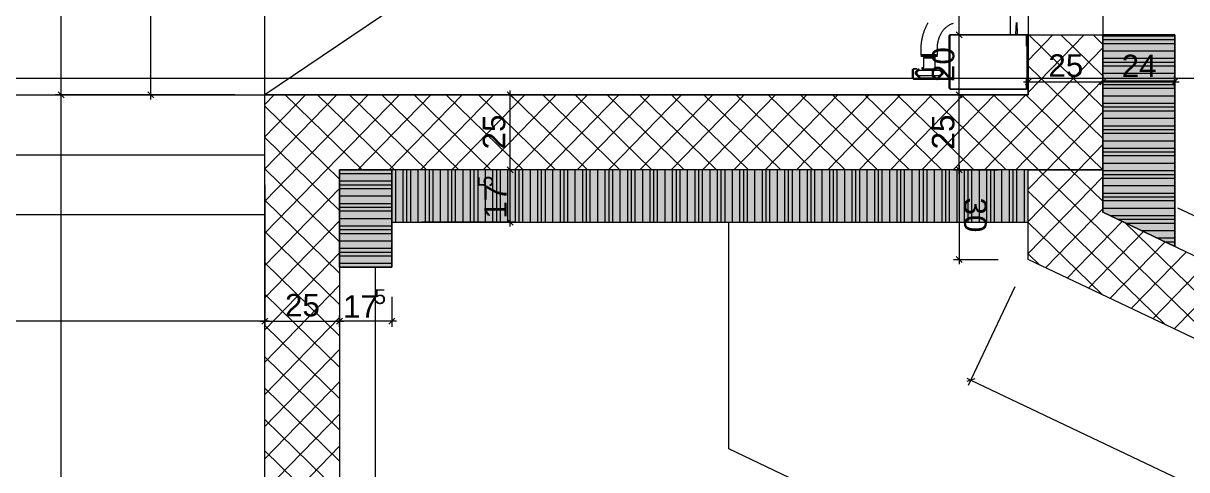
# Model space of a CAD drawing. Extents: x 0 to 1189, y 0 to 841.
# Drawn here: x 793.7 to 871.4, y 356.1 to 385.9 of the extents above; entities that cross this region are included whole.
import ezdxf
from ezdxf.lldxf.tags import DXFTag

# ---------------------------------------------------------------- set-up
doc = ezdxf.new("R2010")
doc.units = 0
doc.layers.get('0').update_dxf_attribs({"lineweight": 35})
for name, color, linetype, lineweight in [('152.0 Kanalisation', 7, 'Continuous', 25), ('211.5 Stahlbeton Kontur', 7, 'Continuous', 25), ('211.5 Stahlbeton Schraffur', 7, 'Continuous', 25), ('221.6 Garagentor', 7, 'Continuous', 25), ('225.2 Dämmung Aussen', 7, 'Continuous', 25), ('Bemassung', 7, 'Continuous', 25), ('Gebäude Kontur', 7, 'Continuous', 25), ('Hilfskörper', 7, 'Continuous', 25)]:
    doc.layers.add(name, color=color, linetype=linetype, lineweight=lineweight)
doc.styles.get("Standard").update_dxf_attribs({"font": 'arial.ttf'})
tags = doc.linetypes.add('DASHED2', pattern=[9.525, 6.35, -3.175]).pattern_tags.tags
tags[6:7] = [DXFTag(74, 4), DXFTag(75, 0), DXFTag(340, '0'), DXFTag(46, 1.0), DXFTag(50, 0.0), DXFTag(44, 0.0), DXFTag(45, 0.0)]
tags[4:5] = [DXFTag(74, 4), DXFTag(75, 0), DXFTag(340, '0'), DXFTag(46, 1.0), DXFTag(50, 0.0), DXFTag(44, 0.0), DXFTag(45, 0.0)]
tags = doc.linetypes.add('Strichlin_lang', pattern=[0.5, 0.3, -0.2]).pattern_tags.tags
tags[6:7] = [DXFTag(74, 4), DXFTag(75, 0), DXFTag(340, '0'), DXFTag(46, 1.0), DXFTag(50, 0.0), DXFTag(44, 0.0), DXFTag(45, 0.0)]
tags[4:5] = [DXFTag(74, 4), DXFTag(75, 0), DXFTag(340, '0'), DXFTag(46, 1.0), DXFTag(50, 0.0), DXFTag(44, 0.0), DXFTag(45, 0.0)]
tags = doc.linetypes.add('Wipeout_Contour', pattern=[1, 0, -1]).pattern_tags.tags
tags[6:7] = [DXFTag(74, 4), DXFTag(75, 0), DXFTag(340, '0'), DXFTag(46, 1.0), DXFTag(50, 0.0), DXFTag(44, 0.0), DXFTag(45, 0.0)]
tags[4:5] = [DXFTag(74, 4), DXFTag(75, 0), DXFTag(340, '0'), DXFTag(46, 1.0), DXFTag(50, 0.0), DXFTag(44, 0.0), DXFTag(45, 0.0)]

# ---------------------------------------------------------------- blocks, each defined once
blk = doc.blocks.new('Referenz-A0SO6TOG06', base_point=(4.401, 96.704))
at = {"layer": '152.0 Kanalisation', "color": 0, "lineweight": 13}
blk.add_line((865.837, 445.12), (865.835, 385.12), dxfattribs=at)
at = {"layer": '211.5 Stahlbeton Kontur', "color": 0, "lineweight": 18}
for p, q in [((860.835, 381.122), (860.835, 385.121)), ((860.835, 385.121), (865.835, 385.121)), ((865.835, 385.121), (865.835, 376.121)), ((809.831, 297), (809.834, 381.122)), ((809.834, 381.122), (860.835, 381.122)), ((865.834, 376.12), (865.834, 381.12)), ((814.834, 376.121), (814.831, 297)), ((865.835, 376.121), (814.834, 376.121)), ((860.834, 376.119), (865.834, 376.12)), ((860.834, 376.119), (860.834, 376.12)), ((860.834, 376.12), (860.834, 376.119)), ((860.834, 372.62), (860.834, 376.119)), ((865.834, 376.12), (865.834, 376.119)), ((865.834, 376.119), (865.834, 373.28)), ((865.834, 373.28), (967.586, 324.967)), ((860.834, 370.119), (860.834, 372.62)), ((888.825, 356.829), (860.834, 370.119))]:
    blk.add_line(p, q, dxfattribs=at)
at = {"layer": '211.5 Stahlbeton Schraffur', "color": 0, "lineweight": 13}
for p, q in [((860.835, 383.422), (862.487, 385.121)), ((860.835, 381.271), (864.58, 385.121)), ((865.835, 380.291), (860.871, 385.121)), ((865.835, 382.384), (863.022, 385.121)), ((865.835, 384.477), (865.173, 385.121)), ((857.917, 376.121), (865.835, 384.259)), ((865.835, 378.198), (860.835, 383.063)), ((860.01, 376.121), (865.835, 382.108)), ((809.834, 380.477), (810.461, 381.122)), ((809.834, 378.326), (812.554, 381.122)), ((809.834, 376.175), (814.647, 381.122)), ((809.834, 374.024), (816.74, 381.122)), ((809.834, 371.873), (818.832, 381.122)), ((816.345, 376.121), (811.206, 381.122)), ((818.496, 376.121), (813.357, 381.122)), ((820.647, 376.121), (815.508, 381.122)), ((816.06, 376.121), (820.925, 381.122)), ((822.798, 376.121), (817.659, 381.122)), ((818.153, 376.121), (823.018, 381.122)), ((824.949, 376.121), (819.81, 381.122)), ((820.246, 376.121), (825.111, 381.122)), ((827.1, 376.121), (821.961, 381.122)), ((822.339, 376.121), (827.204, 381.122)), ((829.251, 376.121), (824.112, 381.122)), ((824.432, 376.121), (829.297, 381.122)), ((831.402, 376.121), (826.263, 381.122)), ((826.524, 376.121), (831.389, 381.122)), ((833.553, 376.121), (828.414, 381.122)), ((828.617, 376.121), (833.482, 381.122)), ((835.704, 376.121), (830.565, 381.122)), ((830.71, 376.121), (835.575, 381.122)), ((837.855, 376.121), (832.716, 381.122)), ((832.803, 376.121), (837.668, 381.122)), ((840.006, 376.121), (834.867, 381.122)), ((834.896, 376.121), (839.761, 381.122)), ((836.989, 376.121), (841.853, 381.122)), ((842.157, 376.121), (837.018, 381.122)), ((839.081, 376.121), (843.946, 381.122)), ((844.308, 376.121), (839.169, 381.122)), ((841.174, 376.121), (846.039, 381.122)), ((846.459, 376.121), (841.32, 381.122)), ((843.267, 376.121), (848.132, 381.122)), ((848.61, 376.121), (843.471, 381.122)), ((845.36, 376.121), (850.225, 381.122)), ((850.761, 376.121), (845.622, 381.122)), ((847.453, 376.121), (852.318, 381.122)), ((852.912, 376.121), (847.773, 381.122)), ((849.546, 376.121), (854.41, 381.122)), ((855.063, 376.121), (849.924, 381.122)), ((851.638, 376.121), (856.503, 381.122)), ((857.214, 376.121), (852.075, 381.122)), ((853.731, 376.121), (858.596, 381.122)), ((859.365, 376.121), (854.226, 381.122)), ((855.824, 376.121), (860.689, 381.122)), ((861.516, 376.121), (856.377, 381.122)), ((863.667, 376.121), (858.528, 381.122)), ((865.818, 376.121), (860.679, 381.122)), ((814.834, 375.499), (809.834, 380.364)), ((862.103, 376.121), (865.835, 379.957)), ((814.834, 373.406), (809.834, 378.271)), ((864.195, 376.121), (865.835, 377.806)), ((814.834, 371.314), (809.834, 376.178)), ((860.834, 372.666), (864.194, 376.12)), ((860.834, 374.818), (862.101, 376.119)), ((860.834, 370.516), (865.834, 375.655)), ((874.216, 363.766), (861.518, 376.119)), ((865.834, 374.013), (863.669, 376.12)), ((865.834, 376.106), (865.82, 376.12)), ((809.834, 369.722), (814.834, 374.861)), ((870.014, 365.76), (860.834, 374.692)), ((814.834, 369.221), (809.834, 374.085)), ((862.002, 369.565), (865.834, 373.504)), ((809.834, 367.571), (814.834, 372.71)), ((865.813, 367.755), (860.834, 372.6)), ((863.433, 368.885), (867.117, 372.671)), ((878.417, 361.771), (867.306, 372.582)), ((814.834, 367.128), (809.834, 371.993)), ((864.865, 368.206), (868.549, 371.991)), ((866.296, 367.526), (869.98, 371.312)), ((809.834, 365.42), (814.834, 370.559)), ((861.612, 369.75), (860.834, 370.507)), ((867.728, 366.846), (871.412, 370.632)), ((814.834, 365.035), (809.834, 369.9)), ((869.159, 366.166), (872.843, 369.952)), ((870.591, 365.487), (874.275, 369.273)), ((809.833, 363.268), (814.834, 368.408)), ((814.833, 362.942), (809.834, 367.807)), ((809.833, 361.117), (814.834, 366.257)), ((814.833, 360.85), (809.834, 365.714)), ((809.833, 358.966), (814.834, 364.105)), ((814.833, 358.757), (809.834, 363.622)), ((809.833, 356.815), (814.833, 361.954)), ((814.833, 356.664), (809.833, 361.529)), ((809.833, 354.664), (814.833, 359.803)), ((814.833, 354.571), (809.833, 359.436)), ((809.833, 352.513), (814.833, 357.652)), ((814.833, 352.479), (809.833, 357.343))]:
    blk.add_line(p, q, dxfattribs=at)
at = {"layer": '221.6 Garagentor', "color": 0, "lineweight": 13}
for p, q in [((859.639, 445.149), (859.639, 385.149)), ((853.953, 385.559), (853.932, 385.51)), ((853.974, 385.607), (853.953, 385.559)), ((853.997, 385.654), (853.974, 385.607)), ((854.019, 385.7), (853.997, 385.654)), ((854.043, 385.746), (854.019, 385.7)), ((854.067, 385.791), (854.043, 385.746)), ((854.092, 385.835), (854.067, 385.791)), ((854.118, 385.878), (854.092, 385.835)), ((854.145, 385.921), (854.118, 385.878)), ((855.221, 385.51), (855.255, 385.545)), ((855.255, 385.545), (855.29, 385.579)), ((855.29, 385.579), (855.326, 385.612)), ((855.326, 385.612), (855.364, 385.644)), ((855.364, 385.644), (855.402, 385.675)), ((855.402, 385.675), (855.442, 385.704)), ((855.442, 385.704), (855.483, 385.733)), ((855.483, 385.733), (855.525, 385.76)), ((855.525, 385.76), (855.569, 385.785)), ((855.569, 385.785), (855.614, 385.81)), ((855.614, 385.81), (855.66, 385.833)), ((855.66, 385.833), (855.707, 385.856)), ((855.707, 385.856), (855.755, 385.877)), ((855.755, 385.877), (855.804, 385.896)), ((855.804, 385.896), (855.855, 385.915)), ((860.028, 385.961), (860.001, 385.175)), ((860.131, 385.175), (860.105, 385.961)), ((853.717, 384.755), (853.707, 384.696)), ((853.728, 384.814), (853.717, 384.755)), ((853.739, 384.872), (853.728, 384.814)), ((853.751, 384.929), (853.739, 384.872)), ((853.764, 384.985), (853.751, 384.929)), ((853.777, 385.041), (853.764, 384.985)), ((853.792, 385.096), (853.777, 385.041)), ((853.807, 385.151), (853.792, 385.096)), ((853.823, 385.204), (853.807, 385.151)), ((853.839, 385.257), (853.823, 385.204)), ((853.856, 385.309), (853.839, 385.257)), ((853.874, 385.36), (853.856, 385.309)), ((853.893, 385.411), (853.874, 385.36)), ((853.912, 385.461), (853.893, 385.411)), ((853.932, 385.51), (853.912, 385.461)), ((854.831, 384.722), (854.844, 384.778)), ((854.844, 384.778), (854.859, 384.833)), ((854.859, 384.833), (854.874, 384.886)), ((854.874, 384.886), (854.891, 384.939)), ((854.891, 384.939), (854.909, 384.99)), ((854.909, 384.99), (854.929, 385.04)), ((854.929, 385.04), (854.949, 385.089)), ((854.949, 385.089), (854.971, 385.136)), ((854.971, 385.136), (854.994, 385.182)), ((854.994, 385.182), (855.018, 385.228)), ((855.018, 385.228), (855.044, 385.271)), ((855.044, 385.271), (855.07, 385.314)), ((855.07, 385.314), (855.098, 385.356)), ((855.098, 385.356), (855.127, 385.396)), ((855.127, 385.396), (855.157, 385.435)), ((855.157, 385.435), (855.189, 385.473)), ((855.189, 385.473), (855.221, 385.51)), ((855.559, 385.086), (855.622, 385.149)), ((855.559, 382.283), (855.559, 385.086)), ((855.638, 385.109), (855.599, 385.07)), ((855.599, 385.07), (855.599, 382.266)), ((855.622, 385.149), (860.712, 385.149)), ((860.695, 385.109), (855.638, 385.109)), ((859.639, 385.149), (860.839, 385.149)), ((860.001, 385.175), (860.131, 385.175)), ((860.734, 385.07), (860.695, 385.109)), ((860.712, 385.149), (860.774, 385.086)), ((860.734, 384.363), (860.734, 385.07)), ((860.774, 381.48), (860.774, 385.149)), ((860.774, 385.149), (860.839, 385.149)), ((860.774, 385.086), (860.774, 384.363)), ((860.782, 385.098), (860.839, 385.149)), ((860.839, 385.149), (860.782, 385.098)), ((860.838, 385.072), (860.839, 385.149)), ((860.839, 385.149), (860.838, 385.072)), ((860.839, 385.149), (860.839, 381.48)), ((853.674, 384.452), (853.668, 384.389)), ((853.668, 384.389), (853.668, 383.88)), ((853.682, 384.514), (853.674, 384.452)), ((853.689, 384.575), (853.682, 384.514)), ((853.698, 384.636), (853.689, 384.575)), ((853.707, 384.696), (853.698, 384.636)), ((854.779, 384.393), (854.782, 384.424)), ((854.779, 384.361), (854.779, 384.393)), ((854.779, 384.107), (854.779, 384.361)), ((854.779, 383.852), (854.779, 384.107)), ((854.782, 384.424), (854.79, 384.486)), ((854.79, 384.486), (854.798, 384.547)), ((854.798, 384.547), (854.808, 384.606)), ((854.808, 384.606), (854.819, 384.665)), ((854.819, 384.665), (854.831, 384.722)), ((860.774, 384.363), (860.734, 384.363)), ((853.668, 383.88), (853.668, 383.817)), ((853.668, 383.817), (853.668, 383.801)), ((853.668, 383.801), (853.668, 383.793)), ((853.668, 383.793), (853.668, 383.789)), ((853.668, 383.789), (853.668, 383.787)), ((853.668, 383.787), (853.668, 383.786)), ((853.668, 383.786), (853.669, 383.786)), ((853.669, 383.786), (853.701, 383.786)), ((853.752, 383.786), (853.673, 383.708)), ((853.673, 383.708), (854.774, 383.708)), ((853.701, 383.786), (853.828, 383.786)), ((854.695, 383.786), (853.752, 383.786)), ((853.828, 383.786), (854.082, 383.786)), ((853.857, 383.603), (853.857, 383.708)), ((853.857, 383.708), (854.59, 383.708)), ((853.857, 383.603), (854.59, 383.603)), ((853.857, 382.948), (853.857, 383.603)), ((854.59, 383.603), (853.857, 383.603)), ((854.082, 383.786), (854.591, 383.786)), ((854.59, 383.708), (854.59, 383.603)), ((854.59, 383.603), (854.59, 382.948)), ((854.591, 383.786), (854.718, 383.786)), ((854.774, 383.708), (854.695, 383.786)), ((854.718, 383.786), (854.75, 383.786)), ((854.75, 383.786), (854.766, 383.786)), ((854.766, 383.786), (854.774, 383.786)), ((854.774, 383.786), (854.778, 383.786)), ((854.778, 383.786), (854.779, 383.786)), ((854.779, 383.789), (854.779, 383.852)), ((854.779, 383.787), (854.779, 383.789)), ((854.779, 383.786), (854.779, 383.787)), ((853.109, 382.804), (853.188, 382.882)), ((853.109, 382.227), (853.109, 382.804)), ((853.205, 382.842), (853.149, 382.787)), ((853.149, 382.787), (853.149, 382.244)), ((853.188, 382.882), (853.371, 382.882)), ((853.371, 382.842), (853.205, 382.842)), ((853.311, 382.655), (853.521, 382.865)), ((853.311, 382.507), (853.311, 382.655)), ((853.604, 382.213), (853.311, 382.507)), ((853.371, 382.882), (853.371, 382.842)), ((853.563, 382.823), (853.371, 382.63)), ((853.371, 382.63), (853.371, 382.532)), ((853.371, 382.532), (853.638, 382.264)), ((853.412, 382.591), (853.414, 382.605)), ((853.412, 382.584), (853.412, 382.591)), ((853.412, 382.576), (853.412, 382.584)), ((853.416, 382.548), (853.412, 382.576)), ((853.414, 382.605), (853.42, 382.632)), ((853.423, 382.522), (853.416, 382.548)), ((853.42, 382.632), (853.429, 382.656)), ((853.432, 382.498), (853.423, 382.522)), ((853.429, 382.656), (853.44, 382.678)), ((853.444, 382.477), (853.432, 382.498)), ((853.44, 382.678), (853.454, 382.698)), ((853.458, 382.458), (853.444, 382.477)), ((853.454, 382.698), (853.469, 382.715)), ((853.475, 382.442), (853.458, 382.458)), ((853.469, 382.715), (853.488, 382.729)), ((853.494, 382.428), (853.475, 382.442)), ((853.488, 382.729), (853.509, 382.741)), ((853.516, 382.417), (853.494, 382.428)), ((853.509, 382.741), (853.532, 382.751)), ((853.539, 382.408), (853.516, 382.417)), ((853.521, 382.865), (853.563, 382.823)), ((853.532, 382.751), (853.557, 382.758)), ((853.557, 382.758), (853.585, 382.763)), ((853.585, 382.763), (853.6, 382.764)), ((853.6, 382.764), (853.615, 382.764)), ((853.615, 382.764), (853.645, 382.764)), ((853.645, 382.764), (853.887, 382.764)), ((853.765, 382.843), (853.765, 382.948)), ((853.765, 382.948), (853.857, 382.948)), ((854.682, 382.843), (853.765, 382.843)), ((853.887, 382.764), (854.852, 382.764)), ((853.891, 382.764), (853.891, 382.843)), ((853.891, 382.843), (854.556, 382.843)), ((854.556, 382.764), (853.891, 382.764)), ((854.556, 382.843), (854.556, 382.764)), ((854.59, 382.948), (854.682, 382.948)), ((854.682, 382.948), (854.682, 382.843)), ((854.808, 382.264), (855.076, 382.532)), ((855.136, 382.507), (854.842, 382.213)), ((854.852, 382.764), (854.881, 382.76)), ((854.881, 382.76), (854.908, 382.754)), ((854.883, 382.823), (854.926, 382.865)), ((855.076, 382.63), (854.883, 382.823)), ((854.908, 382.754), (854.931, 382.745)), ((854.938, 382.42), (854.915, 382.411)), ((854.926, 382.865), (855.136, 382.655)), ((854.931, 382.745), (854.953, 382.733)), ((854.959, 382.432), (854.938, 382.42)), ((854.953, 382.733), (854.972, 382.72)), ((854.977, 382.447), (854.959, 382.432)), ((854.972, 382.72), (854.989, 382.703)), ((854.993, 382.464), (854.977, 382.447)), ((854.989, 382.703), (855.003, 382.685)), ((855.007, 382.483), (854.993, 382.464)), ((855.003, 382.685), (855.015, 382.664)), ((855.018, 382.505), (855.007, 382.483)), ((855.015, 382.664), (855.024, 382.64)), ((855.026, 382.53), (855.018, 382.505)), ((855.024, 382.64), (855.031, 382.614)), ((855.032, 382.556), (855.026, 382.53)), ((855.031, 382.614), (855.035, 382.585)), ((855.034, 382.571), (855.032, 382.556)), ((855.035, 382.578), (855.034, 382.571)), ((855.035, 382.585), (855.035, 382.578)), ((855.076, 382.532), (855.076, 382.63)), ((855.136, 382.655), (855.136, 382.507)), ((853.188, 382.149), (853.109, 382.227)), ((853.149, 382.244), (853.205, 382.189)), ((855.52, 382.149), (853.188, 382.149)), ((853.205, 382.189), (855.537, 382.189)), ((853.566, 382.402), (853.539, 382.408)), ((853.595, 382.397), (853.566, 382.402)), ((854.56, 382.397), (853.595, 382.397)), ((853.665, 382.188), (853.604, 382.213)), ((853.638, 382.264), (853.677, 382.248)), ((854.781, 382.188), (853.665, 382.188)), ((853.677, 382.248), (854.77, 382.248)), ((854.801, 382.397), (854.56, 382.397)), ((854.77, 382.248), (854.808, 382.264)), ((854.842, 382.213), (854.781, 382.188)), ((854.831, 382.397), (854.801, 382.397)), ((854.847, 382.397), (854.831, 382.397)), ((854.861, 382.398), (854.847, 382.397)), ((854.889, 382.403), (854.861, 382.398)), ((854.915, 382.411), (854.889, 382.403)), ((855.18, 382.188), (855.18, 382.228)), ((855.18, 382.228), (855.504, 382.228)), ((855.52, 382.188), (855.18, 382.188)), ((855.504, 382.228), (855.559, 382.283)), ((855.599, 382.266), (855.52, 382.188)), ((855.56, 382.109), (855.52, 382.149)), ((855.537, 382.189), (855.6, 382.126)), ((855.56, 381.559), (855.56, 382.109)), ((855.6, 382.126), (855.6, 381.576)), ((860.734, 381.576), (860.734, 382.266)), ((860.734, 382.266), (860.774, 382.266)), ((860.774, 382.266), (860.774, 381.559)), ((855.638, 381.48), (855.56, 381.559)), ((855.6, 381.576), (855.655, 381.52)), ((860.695, 381.48), (855.638, 381.48)), ((855.655, 381.52), (860.679, 381.52)), ((860.679, 381.52), (860.734, 381.576)), ((860.774, 381.559), (860.695, 381.48)), ((860.839, 381.48), (860.774, 381.48))]:
    blk.add_line(p, q, dxfattribs=at)
at = {"layer": '225.2 Dämmung Aussen', "color": 0, "linetype": 'Wipeout_Contour', "lineweight": 0, "ltscale": 32.71467}
for p, q in [((865.835, 385.121), (865.834, 373.28)), ((865.835, 385.121), (865.834, 373.28)), ((870.63, 385.121), (865.835, 385.121)), ((870.63, 385.121), (865.835, 385.121)), ((870.635, 371.001), (870.63, 385.121)), ((870.635, 371.001), (870.63, 385.121)), ((865.834, 373.28), (870.635, 371.001)), ((865.834, 373.28), (870.635, 371.001))]:
    blk.add_line(p, q, dxfattribs=at)
at = {"layer": '225.2 Dämmung Aussen', "color": 0, "lineweight": 13}
for p, q in [((865.834, 373.28), (865.835, 385.121)), ((865.835, 385.121), (870.63, 385.121)), ((865.835, 385.061), (870.63, 385.061)), ((865.835, 384.811), (870.63, 384.811)), ((870.63, 385.121), (870.635, 371.001)), ((865.835, 384.561), (870.63, 384.561)), ((865.835, 384.061), (870.63, 384.061)), ((865.835, 384.061), (870.63, 384.061)), ((865.835, 383.561), (870.63, 383.561)), ((865.835, 383.311), (870.63, 383.311)), ((865.835, 383.061), (870.63, 383.061)), ((865.835, 382.561), (870.631, 382.561)), ((865.835, 382.561), (870.631, 382.561)), ((865.835, 382.061), (870.631, 382.061)), ((865.835, 381.811), (870.631, 381.811)), ((865.835, 381.561), (870.631, 381.561)), ((865.835, 381.061), (870.631, 381.061)), ((865.835, 381.061), (870.631, 381.061)), ((865.835, 380.561), (870.631, 380.561)), ((865.835, 380.311), (870.631, 380.311)), ((865.835, 380.061), (870.631, 380.061)), ((865.835, 379.561), (870.632, 379.561)), ((865.835, 379.561), (870.632, 379.561)), ((865.835, 379.061), (870.632, 379.061)), ((865.835, 378.811), (870.632, 378.811)), ((865.835, 378.561), (870.632, 378.561)), ((865.835, 378.061), (870.632, 378.061)), ((865.835, 378.061), (870.632, 378.061)), ((865.835, 377.561), (870.632, 377.561)), ((865.835, 377.311), (870.632, 377.311)), ((865.835, 377.061), (870.632, 377.061)), ((865.834, 376.561), (870.633, 376.561)), ((865.834, 376.561), (870.633, 376.561)), ((814.834, 376.121), (818.334, 376.121)), ((814.834, 369.621), (814.834, 376.121)), ((814.834, 375.871), (818.334, 375.871)), ((814.834, 375.871), (818.334, 375.871)), ((818.334, 376.121), (818.334, 369.621)), ((860.834, 376.12), (818.334, 376.12)), ((818.334, 376.12), (818.334, 372.621)), ((818.584, 372.621), (818.584, 376.12)), ((818.584, 372.621), (818.584, 376.12)), ((819.084, 372.621), (819.084, 376.12)), ((819.334, 372.621), (819.334, 376.12)), ((819.584, 372.621), (819.584, 376.12)), ((820.084, 372.621), (820.084, 376.12)), ((820.084, 372.621), (820.084, 376.12)), ((820.584, 372.621), (820.584, 376.12)), ((820.834, 372.621), (820.834, 376.12)), ((821.084, 372.621), (821.084, 376.12)), ((821.584, 372.621), (821.584, 376.12)), ((821.584, 372.621), (821.584, 376.12)), ((822.084, 372.621), (822.084, 376.12)), ((822.334, 372.621), (822.334, 376.12)), ((822.584, 372.621), (822.584, 376.12)), ((823.084, 372.621), (823.084, 376.12)), ((823.084, 372.621), (823.084, 376.12)), ((823.584, 372.621), (823.584, 376.12)), ((823.834, 372.621), (823.834, 376.12)), ((824.084, 372.621), (824.084, 376.12)), ((824.584, 372.621), (824.584, 376.12)), ((824.584, 372.621), (824.584, 376.12)), ((825.084, 372.621), (825.084, 376.12)), ((825.334, 372.621), (825.334, 376.12)), ((825.584, 372.621), (825.584, 376.12)), ((826.084, 372.621), (826.084, 376.12)), ((826.084, 372.621), (826.084, 376.12)), ((826.584, 372.621), (826.584, 376.12)), ((826.834, 372.621), (826.834, 376.12)), ((827.084, 372.621), (827.084, 376.12)), ((827.584, 372.621), (827.584, 376.12)), ((827.584, 372.621), (827.584, 376.12)), ((828.084, 372.621), (828.084, 376.12)), ((828.334, 372.621), (828.334, 376.12)), ((828.584, 372.621), (828.584, 376.12)), ((829.084, 372.621), (829.084, 376.12)), ((829.084, 372.621), (829.084, 376.12)), ((829.584, 372.621), (829.584, 376.12)), ((829.834, 372.621), (829.834, 376.12)), ((830.084, 372.621), (830.084, 376.12)), ((830.584, 372.621), (830.584, 376.12)), ((830.584, 372.621), (830.584, 376.12)), ((831.084, 372.621), (831.084, 376.12)), ((831.334, 372.621), (831.334, 376.12)), ((831.584, 372.621), (831.584, 376.12)), ((832.084, 372.621), (832.084, 376.12)), ((832.084, 372.621), (832.084, 376.12)), ((832.584, 372.621), (832.584, 376.12)), ((832.834, 372.621), (832.834, 376.12)), ((833.084, 372.621), (833.084, 376.12)), ((833.584, 372.621), (833.584, 376.12)), ((833.584, 372.621), (833.584, 376.12)), ((834.084, 372.621), (834.084, 376.12)), ((834.334, 372.621), (834.334, 376.12)), ((834.584, 372.621), (834.584, 376.12)), ((835.084, 372.621), (835.084, 376.12)), ((835.084, 372.621), (835.084, 376.12)), ((835.584, 372.621), (835.584, 376.12)), ((835.834, 372.621), (835.834, 376.12)), ((836.084, 372.621), (836.084, 376.12)), ((836.584, 372.621), (836.584, 376.12)), ((836.584, 372.621), (836.584, 376.12)), ((837.084, 372.621), (837.084, 376.12)), ((837.334, 372.621), (837.334, 376.12)), ((837.584, 372.621), (837.584, 376.12)), ((838.084, 372.621), (838.084, 376.12)), ((838.084, 372.621), (838.084, 376.12)), ((838.584, 372.621), (838.584, 376.12)), ((838.834, 372.621), (838.834, 376.12)), ((839.084, 372.621), (839.084, 376.12)), ((839.584, 372.621), (839.584, 376.12)), ((839.584, 372.621), (839.584, 376.12)), ((840.084, 372.621), (840.084, 376.12)), ((840.334, 372.621), (840.334, 376.12)), ((840.584, 372.621), (840.584, 376.12)), ((841.084, 372.621), (841.084, 376.12)), ((841.084, 372.621), (841.084, 376.12)), ((841.584, 372.621), (841.584, 376.12)), ((841.834, 372.621), (841.834, 376.12)), ((842.084, 372.621), (842.084, 376.12)), ((842.584, 372.621), (842.584, 376.12)), ((842.584, 372.621), (842.584, 376.12)), ((843.084, 372.621), (843.084, 376.12)), ((843.334, 372.621), (843.334, 376.12)), ((843.584, 372.621), (843.584, 376.12)), ((844.084, 372.621), (844.084, 376.12)), ((844.084, 372.621), (844.084, 376.12)), ((844.584, 372.621), (844.584, 376.12)), ((844.834, 372.621), (844.834, 376.12)), ((845.084, 372.621), (845.084, 376.12)), ((845.584, 372.621), (845.584, 376.12)), ((845.584, 372.621), (845.584, 376.12)), ((846.084, 372.621), (846.084, 376.12)), ((846.334, 372.621), (846.334, 376.12)), ((846.584, 372.621), (846.584, 376.12)), ((847.084, 372.621), (847.084, 376.12)), ((847.084, 372.621), (847.084, 376.12)), ((847.584, 372.621), (847.584, 376.12)), ((847.834, 372.621), (847.834, 376.12)), ((848.084, 372.621), (848.084, 376.12)), ((848.584, 372.621), (848.584, 376.12)), ((848.584, 372.621), (848.584, 376.12)), ((849.084, 372.621), (849.084, 376.12)), ((849.334, 372.621), (849.334, 376.12)), ((849.584, 372.621), (849.584, 376.12)), ((850.084, 372.621), (850.084, 376.12)), ((850.084, 372.621), (850.084, 376.12)), ((850.584, 372.621), (850.584, 376.12)), ((850.834, 372.621), (850.834, 376.12)), ((851.084, 372.621), (851.084, 376.12)), ((851.584, 372.621), (851.584, 376.12)), ((851.584, 372.621), (851.584, 376.12)), ((852.084, 372.621), (852.084, 376.12)), ((852.334, 372.621), (852.334, 376.12)), ((852.584, 372.621), (852.584, 376.12)), ((853.084, 372.621), (853.084, 376.12)), ((853.084, 372.621), (853.084, 376.12)), ((853.584, 372.621), (853.584, 376.12)), ((853.834, 372.621), (853.834, 376.12)), ((854.084, 372.621), (854.084, 376.12)), ((854.584, 372.621), (854.584, 376.12)), ((854.584, 372.621), (854.584, 376.12)), ((855.084, 372.621), (855.084, 376.12)), ((855.334, 372.621), (855.334, 376.12)), ((855.584, 372.621), (855.584, 376.12)), ((856.084, 372.621), (856.084, 376.12)), ((856.084, 372.621), (856.084, 376.12)), ((856.584, 372.621), (856.584, 376.12)), ((856.834, 372.621), (856.834, 376.12)), ((857.084, 372.621), (857.084, 376.12)), ((857.584, 372.621), (857.584, 376.12)), ((857.584, 372.621), (857.584, 376.12)), ((858.084, 372.621), (858.084, 376.12)), ((858.334, 372.621), (858.334, 376.12)), ((858.584, 372.621), (858.584, 376.12)), ((859.084, 372.621), (859.084, 376.12)), ((859.084, 372.621), (859.084, 376.12)), ((859.584, 372.621), (859.584, 376.12)), ((859.834, 372.621), (859.834, 376.12)), ((860.084, 372.621), (860.084, 376.12)), ((860.584, 372.621), (860.584, 376.12)), ((860.584, 372.621), (860.584, 376.12)), ((860.834, 372.621), (860.834, 376.12)), ((865.834, 376.061), (870.633, 376.061)), ((865.834, 375.811), (870.633, 375.811)), ((865.834, 375.561), (870.633, 375.561)), ((814.834, 375.371), (818.334, 375.371)), ((814.834, 375.121), (818.334, 375.121)), ((814.834, 374.871), (818.334, 374.871)), ((865.834, 375.061), (870.633, 375.061)), ((865.834, 375.061), (870.633, 375.061)), ((814.834, 374.371), (818.334, 374.371)), ((814.834, 374.371), (818.334, 374.371)), ((814.834, 373.871), (818.334, 373.871)), ((865.834, 374.561), (870.633, 374.561)), ((865.834, 374.311), (870.633, 374.311)), ((865.834, 374.061), (870.634, 374.061)), ((814.834, 373.621), (818.334, 373.621)), ((814.834, 373.371), (818.334, 373.371)), ((865.834, 373.561), (870.634, 373.561)), ((865.834, 373.561), (870.634, 373.561)), ((870.635, 371.001), (865.834, 373.28)), ((814.834, 372.871), (818.334, 372.871)), ((814.834, 372.871), (818.334, 372.871)), ((814.834, 372.371), (818.334, 372.371)), ((818.334, 372.621), (860.834, 372.621)), ((866.296, 373.061), (870.634, 373.061)), ((866.823, 372.811), (870.634, 372.811)), ((867.349, 372.561), (870.634, 372.561)), ((814.834, 372.121), (818.334, 372.121)), ((814.834, 371.871), (818.334, 371.871)), ((868.402, 372.061), (870.634, 372.061)), ((868.402, 372.061), (870.634, 372.061)), ((869.455, 371.561), (870.634, 371.561)), ((814.834, 371.371), (818.334, 371.371)), ((814.834, 371.371), (818.334, 371.371)), ((814.834, 370.871), (818.334, 370.871)), ((869.982, 371.311), (870.635, 371.311)), ((870.508, 371.061), (870.635, 371.061)), ((814.834, 370.621), (818.334, 370.621)), ((814.834, 370.371), (818.334, 370.371)), ((814.834, 369.871), (818.334, 369.871)), ((814.834, 369.871), (818.334, 369.871)), ((818.334, 369.621), (814.834, 369.621))]:
    blk.add_line(p, q, dxfattribs=at)
at = {"layer": '225.2 Dämmung Aussen', "color": 0, "linetype": 'Wipeout_Contour', "lineweight": 0, "ltscale": 31.443333}
for p, q in [((818.334, 376.121), (814.834, 376.121)), ((814.834, 376.121), (814.834, 369.621)), ((818.334, 376.121), (814.834, 376.121)), ((814.834, 376.121), (814.834, 369.621)), ((818.334, 369.621), (818.334, 376.121)), ((818.334, 369.621), (818.334, 376.121)), ((814.834, 369.621), (818.334, 369.621)), ((814.834, 369.621), (818.334, 369.621))]:
    blk.add_line(p, q, dxfattribs=at)
at = {"layer": '225.2 Dämmung Aussen', "color": 0, "linetype": 'Wipeout_Contour', "lineweight": 0, "ltscale": 31.991061}
for p, q in [((860.834, 376.12), (818.334, 376.12)), ((818.334, 376.12), (818.334, 372.621)), ((860.834, 376.12), (818.334, 376.12)), ((818.334, 376.12), (818.334, 372.621)), ((860.834, 372.621), (860.834, 376.12)), ((860.834, 372.621), (860.834, 376.12)), ((818.334, 372.621), (860.834, 372.621)), ((818.334, 372.621), (860.834, 372.621))]:
    blk.add_line(p, q, dxfattribs=at)
at = {"layer": '225.2 Dämmung Aussen', "color": 7, "linetype": 'Wipeout_Contour', "lineweight": 0, "ltscale": 32.71467, "true_color": 0xffffff}
for points in [[(870.634, 373.28), (865.834, 373.28), (870.63, 385.121)], [(865.834, 373.28), (870.63, 385.121), (865.835, 385.121)], [(870.634, 373.28), (865.834, 373.28), (870.63, 385.121)], [(865.834, 373.28), (870.63, 385.121), (865.835, 385.121)], [(870.635, 371.001), (870.634, 373.28), (865.834, 373.28)], [(870.635, 371.001), (870.634, 373.28), (865.834, 373.28)]]:
    blk.add_solid(points, dxfattribs=at)
at = {"layer": '225.2 Dämmung Aussen', "color": 7, "linetype": 'Wipeout_Contour', "lineweight": 0, "ltscale": 31.443333, "true_color": 0xffffff}
for points in [[(814.834, 369.621), (818.334, 369.621), (814.834, 376.121)], [(818.334, 369.621), (814.834, 376.121), (818.334, 376.121)], [(814.834, 369.621), (818.334, 369.621), (814.834, 376.121)], [(818.334, 369.621), (814.834, 376.121), (818.334, 376.121)]]:
    blk.add_solid(points, dxfattribs=at)
at = {"layer": '225.2 Dämmung Aussen', "color": 7, "linetype": 'Wipeout_Contour', "lineweight": 0, "ltscale": 31.991061, "true_color": 0xffffff}
for points in [[(818.334, 372.621), (860.834, 372.621), (818.334, 376.12)], [(860.834, 372.621), (818.334, 376.12), (860.834, 376.12)], [(818.334, 372.621), (860.834, 372.621), (818.334, 376.12)], [(860.834, 372.621), (818.334, 376.12), (860.834, 376.12)]]:
    blk.add_solid(points, dxfattribs=at)
at = {"layer": 'Bemassung', "color": 0, "lineweight": 13}
for p, q in [((796.23, 381.122), (796.23, 451.127)), ((802.23, 381.122), (802.23, 447.627)), ((856.23, 385.121), (856.23, 445.12)), ((858.835, 385.121), (855.855, 385.121)), ((858.835, 385.121), (855.855, 385.121)), ((856.03, 385.321), (856.43, 384.921)), ((856.43, 384.921), (856.03, 385.321)), ((856.23, 385.121), (856.23, 385.421)), ((856.23, 384.821), (856.23, 385.121)), ((856.23, 381.122), (856.23, 385.121)), ((860.53, 382.001), (860.83, 382.001)), ((861.03, 382.201), (860.63, 381.801)), ((860.83, 381.626), (860.83, 382.376)), ((860.83, 382.001), (865.83, 382.001)), ((865.53, 382.001), (865.83, 382.001)), ((865.63, 381.801), (866.03, 382.201)), ((866.03, 382.201), (865.63, 381.801)), ((865.83, 381.626), (865.83, 382.376)), ((865.83, 381.626), (865.83, 382.376)), ((865.83, 382.001), (866.13, 382.001)), ((865.83, 382.001), (870.623, 382.001)), ((870.423, 381.801), (870.823, 382.201)), ((870.623, 381.626), (870.623, 382.376)), ((870.623, 382.001), (870.923, 382.001)), ((807.834, 381.122), (795.855, 381.122)), ((801.834, 381.122), (795.855, 381.122)), ((796.03, 381.322), (796.43, 380.922)), ((796.43, 380.922), (796.03, 381.322)), ((796.23, 381.122), (796.23, 381.422)), ((796.23, 380.822), (796.23, 381.122)), ((796.23, 297), (796.23, 381.122)), ((807.834, 381.122), (801.855, 381.122)), ((802.03, 381.322), (802.43, 380.922)), ((802.23, 380.822), (802.23, 381.122)), ((826.605, 381.122), (824.23, 381.122)), ((826.43, 380.922), (826.03, 381.322)), ((826.23, 381.122), (826.23, 381.422)), ((826.23, 376.121), (826.23, 381.122)), ((856.605, 381.122), (854.23, 381.122)), ((858.835, 381.122), (855.855, 381.122)), ((856.03, 381.322), (856.43, 380.922)), ((856.43, 380.922), (856.03, 381.322)), ((856.23, 381.122), (856.23, 381.422)), ((856.23, 380.822), (856.23, 381.122)), ((856.23, 376.121), (856.23, 381.122)), ((826.03, 376.321), (826.43, 375.921)), ((826.43, 375.92), (826.03, 376.32)), ((826.23, 376.12), (826.23, 376.42)), ((856.03, 376.321), (856.43, 375.921)), ((856.43, 375.92), (856.03, 376.32)), ((856.23, 376.42), (856.23, 376.12)), ((826.605, 376.12), (820.334, 376.12)), ((826.605, 376.121), (824.23, 376.121)), ((826.23, 375.821), (826.23, 376.121)), ((826.23, 372.621), (826.23, 376.12)), ((856.605, 376.121), (854.23, 376.121)), ((855.855, 376.12), (858.834, 376.12)), ((856.23, 375.821), (856.23, 376.121)), ((856.23, 376.12), (856.23, 370.119)), ((809.834, 375.122), (809.834, 365.626)), ((826.605, 372.621), (820.334, 372.621)), ((826.03, 372.821), (826.43, 372.421)), ((826.23, 372.321), (826.23, 372.621)), ((855.855, 370.119), (858.834, 370.119)), ((856.03, 370.319), (856.43, 369.919)), ((856.23, 370.119), (856.23, 369.819)), ((856.848, 361.724), (859.976, 368.313)), ((814.834, 367.621), (814.834, 365.626)), ((818.334, 367.621), (818.334, 365.626)), ((809.634, 365.801), (810.034, 366.201)), ((810.034, 366.201), (809.634, 365.801)), ((809.834, 365.626), (809.834, 366.376)), ((814.63, 365.801), (815.03, 366.201)), ((815.034, 366.201), (814.634, 365.801)), ((814.83, 365.626), (814.83, 366.376)), ((818.134, 365.801), (818.534, 366.201)), ((809.834, 366.001), (737.834, 366.001)), ((809.534, 366.001), (809.834, 366.001)), ((810.134, 366.001), (809.834, 366.001)), ((809.834, 366.001), (814.83, 366.001)), ((814.834, 366.001), (814.534, 366.001)), ((814.83, 366.001), (815.13, 366.001)), ((818.334, 366.001), (814.834, 366.001)), ((818.634, 366.001), (818.334, 366.001)), ((856.738, 362.191), (857.009, 362.062)), ((857.275, 362.157), (856.742, 361.967)), ((857.009, 362.062), (957.099, 314.538))]:
    blk.add_line(p, q, dxfattribs=at)
at = {"layer": 'Gebäude Kontur', "color": 0, "linetype": 'Strichlin_lang', "lineweight": 13, "ltscale": 0.13}
blk.add_line((872.235, 382.219), (730.26, 382.226), dxfattribs=at)
at = {"layer": 'Hilfskörper', "color": 0, "lineweight": 13}
for p, q in [((809.834, 381.121), (809.834, 449.922)), ((860.836, 449.922), (860.835, 381.122)), ((809.834, 381.122), (809.834, 447.627)), ((860.836, 415.522), (809.834, 381.126)), ((772.168, 381.123), (800.835, 381.122)), ((772.17, 381.126), (809.834, 381.121)), ((800.835, 381.122), (805.802, 381.122)), ((805.802, 381.122), (809.834, 381.122)), ((860.835, 381.122), (809.834, 381.122)), ((737.834, 377.124), (809.834, 377.122)), ((970.783, 326.105), (870.834, 373.563)), ((840.837, 357.474), (840.834, 372.616)), ((817.231, 297), (817.234, 369.621)), ((934.279, 313.106), (840.837, 357.474))]:
    blk.add_line(p, q, dxfattribs=at)
at = {"layer": 'Hilfskörper', "color": 0, "linetype": 'DASHED2', "lineweight": 13, "ltscale": 0.13}
for p, q in [((625.835, 381.121), (809.834, 381.121)), ((723.83, 373.134), (809.834, 373.134))]:
    blk.add_line(p, q, dxfattribs=at)
at = {"layer": 'Bemassung', "color": 0, "linetype": 'Continuous', "lineweight": 13, "ltscale": 0.13, "attachment_point": 1}
for s, insert, char_height, rotation in [('{\\fArial;20}', (854.403, 381.977), 1.5, 90), ('{\\fArial;25}', (824.403, 377.477), 1.5, 90), ('{\\fArial;25}', (854.403, 377.477), 1.5, 90), ('{\\fArial;5}', (824.089, 374.951), 0.99, 90), ('{\\fArial;17}', (824.494, 372.849), 1.5, 90), ('{\\fArial;30}', (858.057, 374.264), 1.5, 270.00396)]:
    blk.add_mtext(s, dxfattribs=dict(at, insert=insert, char_height=char_height, rotation=rotation))
for s, insert, char_height in [('{\\fArial;25}', (862.186, 383.828), 1.5), ('{\\fArial;24}', (867.082, 383.804), 1.5), ('{\\fArial;25}', (811.187, 367.828), 1.5), ('{\\fArial;17}', (815.062, 367.736), 1.5), ('{\\fArial;5}', (817.165, 368.141), 0.99)]:
    blk.add_mtext(s, dxfattribs=dict(at, insert=insert, char_height=char_height))

msp = doc.modelspace()

# ---------------------------------------------------------------- block references
at = {"color": 8, "lineweight": 25, "ltscale": 0.25, "true_color": 0x808080}
msp.add_blockref('Referenz-A0SO6TOG06', (4.401, 96.704), dxfattribs=at)

doc.saveas('drawing.dxf')
